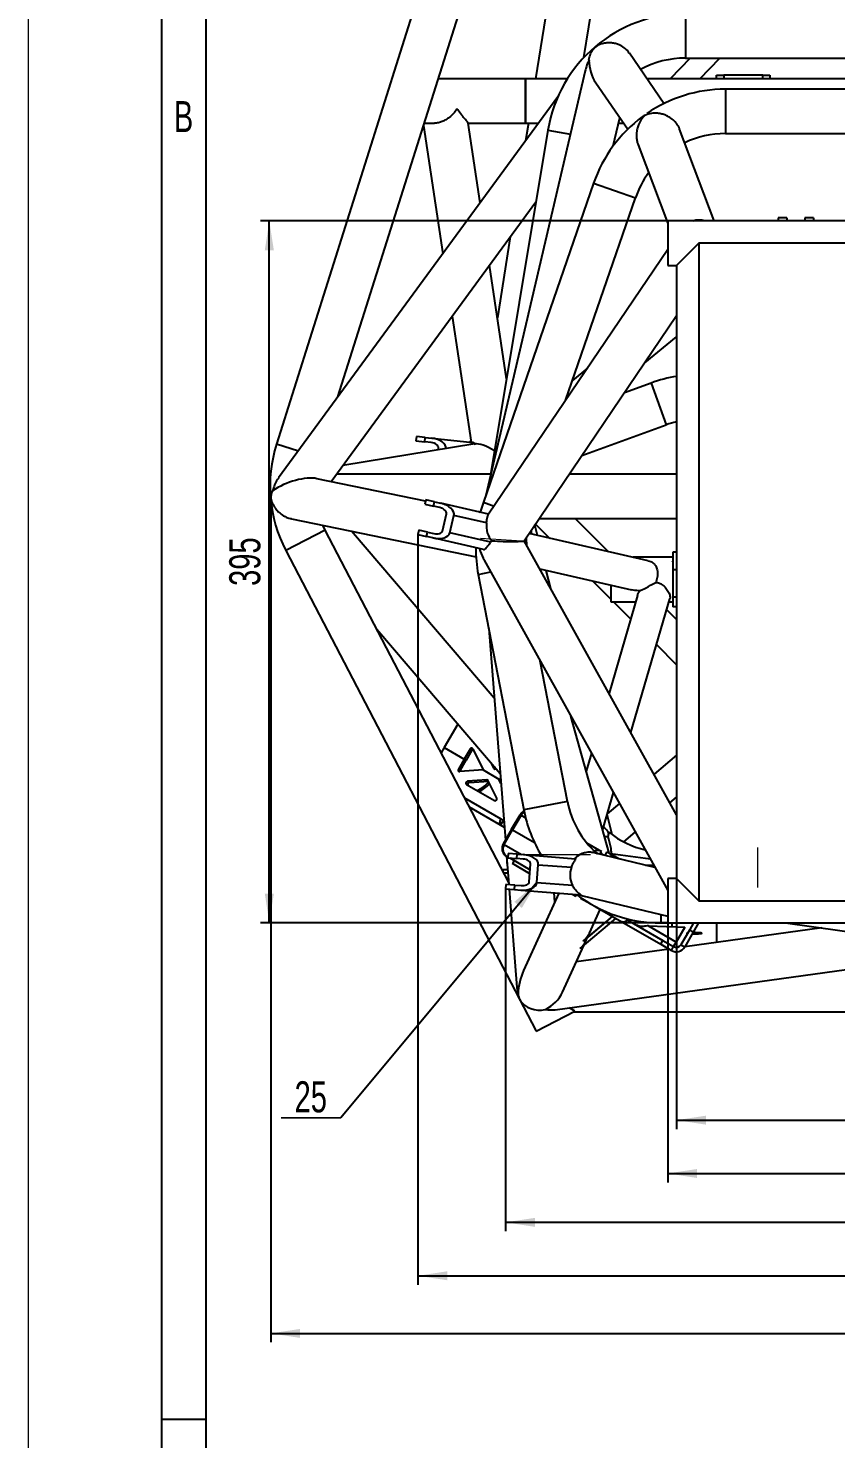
# Model space of a CAD drawing. Header units: millimetres. Extents: x -1160 to 841, y -1082 to 594.
# Drawn here: x 0 to 90.9, y 294.8 to 453.6 of the extents above; entities that cross this region are included whole.
import ezdxf

# ---------------------------------------------------------------- set-up
doc = ezdxf.new("R2010")
doc.units = ezdxf.units.MM
doc.linetypes.add('CENTERX2', pattern=[20.32, 12.7, -2.54, 2.54, -2.54])
doc.layers.add('FORMAT', color=7, linetype='Continuous')
doc.layers.add('ОСЕВЫЕ', color=7, linetype='Continuous')
doc.styles.add('SLDTEXTSTYLE1', font='TXT', dxfattribs={"width": 0.7})
doc.dimstyles.new('SLDDIMSTYLE0', dxfattribs={"dimtxt": 3.5, "dimasz": 3.302, "dimexe": 0, "dimexo": 0.0625, "dimgap": 0.875, "dimtad": 1, "dimdec": 0, "dimlfac": 5, "dimrnd": 1e-09, "dimzin": 12, "dimdsep": 46, "dimtxsty": 'SLDTEXTSTYLE1', "dimsah": 1, "dimcen": 0.09, "dimadec": 0, "dimazin": 3, "dimtfac": 1, "dimtdec": 0, "dimtofl": 0, "dimtmove": 0, "dimatfit": 3, "dimfxl": 0, "dimfrac": 2, "dimtolj": 1, "dimtzin": 12, "dimarcsym": 0})
doc.dimstyles.new('SLDDIMSTYLE3', dxfattribs={"dimtxt": 0.18, "dimasz": 3.302, "dimexe": 0, "dimexo": 0.0625, "dimgap": 0, "dimtad": 0, "dimtih": 1, "dimtoh": 1, "dimdec": 0, "dimrnd": 1e-09, "dimzin": 0, "dimdsep": 46, "dimtxsty": 'Standard', "dimsah": 1, "dimcen": 0.09, "dimadec": 0, "dimazin": 0, "dimtfac": 3.302, "dimtdec": 0, "dimtofl": 0, "dimtmove": 0, "dimatfit": 3, "dimfxl": 0, "dimfrac": 2, "dimtolj": 1, "dimtzin": 0, "dimarcsym": 0})
doc.dimstyles.new('SLDDIMSTYLE5', dxfattribs={"dimtxt": 3.5, "dimasz": 3.302, "dimexe": 0, "dimexo": 0.0625, "dimgap": 0.875, "dimtad": 1, "dimdec": 0, "dimlfac": 5, "dimrnd": 1e-09, "dimzin": 12, "dimdsep": 46, "dimtxsty": 'SLDTEXTSTYLE1', "dimsah": 1, "dimcen": 0.09, "dimadec": 0, "dimazin": 3, "dimtol": 1, "dimtp": 5, "dimtm": 5, "dimtfac": 1, "dimtdec": 0, "dimtofl": 0, "dimtmove": 0, "dimatfit": 3, "dimfxl": 0, "dimfrac": 2, "dimtolj": 1, "dimtzin": 12, "dimarcsym": 0})

# ---------------------------------------------------------------- blocks, each defined once
blk = doc.blocks.new('_D_13')
at = {"layer": 'FORMAT'}
for p, q in [((72.96, 357.89), (72.96, 329.69)), ((141.96, 357.89), (141.96, 329.69)), ((72.96, 330.69), (141.96, 330.69))]:
    blk.add_line(p, q, dxfattribs=at)
for points in [[(72.96, 330.69), (76.26, 330.18), (76.26, 331.19)], [(141.96, 330.69), (138.66, 331.19), (138.66, 330.18)]]:
    blk.add_solid(points, dxfattribs=at)
at = {"layer": 'FORMAT', "insert": (104.39, 335.2), "char_height": 3.5, "attachment_point": 1, "style": 'SLDTEXTSTYLE1'}
blk.add_mtext('345', dxfattribs=at)
blk = doc.blocks.new('_D_14')
at = {"layer": 'FORMAT'}
for p, q in [((71.96, 352.89), (71.96, 323.69)), ((142.96, 352.89), (142.96, 323.69)), ((71.96, 324.69), (142.96, 324.69))]:
    blk.add_line(p, q, dxfattribs=at)
for points in [[(71.96, 324.69), (75.26, 324.18), (75.26, 325.19)], [(142.96, 324.69), (139.66, 325.19), (139.66, 324.18)]]:
    blk.add_solid(points, dxfattribs=at)
at = {"layer": 'FORMAT', "insert": (104.51, 329.2), "char_height": 3.5, "attachment_point": 1, "style": 'SLDTEXTSTYLE1'}
blk.add_mtext('355', dxfattribs=at)
blk = doc.blocks.new('_D_15')
at = {"layer": 'FORMAT'}
for p, q in [((71.96, 431.89), (26.13, 431.89)), ((27.13, 352.89), (27.13, 431.89)), ((71.96, 352.89), (26.13, 352.89))]:
    blk.add_line(p, q, dxfattribs=at)
for points in [[(27.13, 431.89), (26.62, 428.59), (27.64, 428.59)], [(27.13, 352.89), (27.64, 356.19), (26.62, 356.19)]]:
    blk.add_solid(points, dxfattribs=at)
at = {"layer": 'FORMAT', "insert": (22.62, 390.81), "char_height": 3.5, "attachment_point": 1, "rotation": 90, "style": 'SLDTEXTSTYLE1'}
blk.add_mtext('395', dxfattribs=at)
blk = doc.blocks.new('_D_16')
at = {"layer": 'FORMAT'}
for p, q in [((43.85, 396.6), (43.85, 312.17)), ((171.07, 396.6), (171.07, 312.17)), ((43.85, 313.17), (171.07, 313.17))]:
    blk.add_line(p, q, dxfattribs=at)
for points in [[(43.85, 313.17), (47.15, 312.67), (47.15, 313.68)], [(171.07, 313.17), (167.77, 313.68), (167.77, 312.67)]]:
    blk.add_solid(points, dxfattribs=at)
at = {"layer": 'FORMAT', "attachment_point": 1, "style": 'SLDTEXTSTYLE1'}
for s, insert, char_height in [('635', (102.5, 317.69), 3.5), ('+', (110.29, 318.87), 2), ('5', (111.35, 318.87), 2), ('5', (111.35, 316.23), 2), ('-', (110.21, 316.23), 2)]:
    blk.add_mtext(s, dxfattribs=dict(at, insert=insert, char_height=char_height))
blk = doc.blocks.new('_D_17')
at = {"layer": 'FORMAT'}
for p, q in [((53.71, 356.72), (53.71, 318.19)), ((161.21, 356.72), (161.21, 318.19)), ((53.71, 319.19), (161.21, 319.19))]:
    blk.add_line(p, q, dxfattribs=at)
for points in [[(53.71, 319.19), (57.01, 318.68), (57.01, 319.69)], [(161.21, 319.19), (157.91, 319.69), (157.91, 318.68)]]:
    blk.add_solid(points, dxfattribs=at)
at = {"layer": 'FORMAT', "attachment_point": 1, "style": 'SLDTEXTSTYLE1'}
for s, insert, char_height in [('+', (110.41, 324.88), 2), ('5', (111.48, 324.88), 2), ('540', (102.38, 323.7), 3.5), ('-', (110.34, 322.24), 2), ('5', (111.48, 322.24), 2)]:
    blk.add_mtext(s, dxfattribs=dict(at, insert=insert, char_height=char_height))
blk = doc.blocks.new('_D_18')
at = {"layer": 'FORMAT'}
for p, q in [((27.3, 400.68), (27.3, 305.69)), ((187.62, 400.68), (187.62, 305.69)), ((27.3, 306.69), (187.62, 306.69))]:
    blk.add_line(p, q, dxfattribs=at)
for points in [[(27.3, 306.69), (30.6, 306.18), (30.6, 307.19)], [(187.62, 306.69), (184.32, 307.19), (184.32, 306.18)]]:
    blk.add_solid(points, dxfattribs=at)
at = {"layer": 'FORMAT', "char_height": 3.5, "attachment_point": 1, "style": 'SLDTEXTSTYLE1'}
for s, insert in [('800', (103.01, 311.2)), ('*', (109.74, 311.2))]:
    blk.add_mtext(s, dxfattribs=dict(at, insert=insert))
blk = doc.blocks.new('SW_NOTE_8')
at = {"color": 0, "linetype": 'Continuous', "lineweight": 0}
for p, q in [((-6.72, 0), (0, 0)), ((0, 0), (-6.72, 0)), ((-6.72, 0), (0, 0)), ((0, 0), (-6.72, 0)), ((-6.72, 0), (0, 0)), ((0, 0), (-6.72, 0))]:
    blk.add_line(p, q, dxfattribs=at)
at = {"color": 0, "linetype": 'Continuous', "lineweight": 0, "insert": (-3.39, 4.1), "char_height": 3.5, "attachment_point": 2, "style": 'SLDTEXTSTYLE1'}
blk.add_mtext('25', dxfattribs=at)

msp = doc.modelspace()

# ---------------------------------------------------------------- linework, layer by layer
at = {"color": 7, "linetype": 'Continuous', "lineweight": 25}
for p, q in [((20, 589), (20, 5)), ((20, 589), (20, 5)), ((71.841234, 546.00768), (27.938188, 406.765005)), ((34.857511, 412.082749), (76.609819, 544.504151)), ((68.335611, 518.261716), (57.08603, 447.889225)), ((62.532829, 450.287078), (73.280253, 517.518297)), ((73.958356, 455.219194), (73.958356, 450.219194)), ((71.535666, 445.107584), (67.651463, 450.762199)), ((74.483165, 450.219194), (72.225637, 447.889225)), ((73.958356, 450.219194), (140.958356, 450.219194)), ((75.567403, 447.889225), (77.82493, 450.219194)), ((55.93768, 447.889225), (46.14725, 447.889225)), ((62.665328, 448.772368), (51.483011, 401.002091)), ((60.675563, 447.889225), (55.93768, 447.889225)), ((55.93768, 445.389225), (55.93768, 447.889225)), ((55.93768, 447.889225), (55.93768, 442.889225)), ((77.458356, 447.889225), (69.624933, 447.889225)), ((77.458356, 448.289225), (78.258356, 448.289225)), ((77.458356, 447.889225), (77.458356, 448.289225)), ((78.258356, 447.889225), (77.458356, 447.889225)), ((78.258356, 448.289225), (78.258356, 447.889225)), ((82.658356, 448.289225), (78.258356, 448.289225)), ((82.658356, 447.889225), (78.258356, 447.889225)), ((82.658356, 447.889225), (82.658356, 448.289225)), ((82.658356, 448.289225), (83.458356, 448.289225)), ((83.458356, 447.889225), (82.658356, 447.889225)), ((83.458356, 448.289225), (83.458356, 447.889225)), ((131.458356, 447.889225), (83.458356, 447.889225)), ((63.874101, 447.430437), (67.455907, 442.216052)), ((136.458356, 446.716226), (78.458356, 446.716226)), ((78.458356, 446.716226), (78.458356, 441.716226)), ((59.598037, 445.865156), (28.180228, 402.965129)), ((55.93768, 442.889225), (55.93768, 445.389225)), ((65.826523, 440.33968), (66.56825, 443.508301)), ((44.489325, 442.630959), (46.653568, 428.189893)), ((44.570756, 442.889225), (45.709881, 442.889225)), ((50.850542, 433.920728), (49.505752, 442.893936)), ((49.506458, 442.889225), (55.93768, 442.889225)), ((58.470914, 442.093909), (52.0233, 403.310179)), ((55.93768, 442.889225), (57.418615, 442.889225)), ((56.286742, 442.889225), (55.970688, 440.912125)), ((58.470914, 442.093909), (61.003444, 441.672888)), ((66.423334, 442.889225), (66.993499, 442.889225)), ((77.188363, 431.889225), (73.294093, 442.23151)), ((78.458356, 441.716226), (136.458356, 441.716226)), ((68.62234, 440.449608), (71.958356, 431.589917)), ((63.618402, 436.14124), (51.213909, 400.222881)), ((63.618402, 436.14124), (68.344502, 434.50907)), ((34.077663, 402.555467), (57.131005, 434.034079)), ((60.463811, 411.689799), (68.344502, 434.50907)), ((142.958356, 431.889225), (71.958356, 431.889225)), ((71.958356, 431.889225), (71.958356, 426.889225)), ((85.377865, 432.236978), (84.377865, 432.236978)), ((84.377865, 432.236978), (84.377865, 431.889225)), ((85.377865, 432.236978), (85.377865, 431.889225)), ((88.377865, 432.236978), (87.377865, 432.236978)), ((87.377865, 432.236978), (87.377865, 431.889225)), ((88.377865, 432.236978), (88.377865, 431.889225)), ((71.958356, 428.677642), (51.790831, 398.87196)), ((54.240165, 430.086728), (52.787249, 420.997917)), ((75.458356, 429.389225), (72.958356, 426.889225)), ((139.458356, 429.377317), (75.458356, 429.377317)), ((75.458356, 429.377317), (75.458356, 355.377317)), ((53.819142, 414.112538), (51.903339, 426.895866)), ((71.958356, 426.889225), (72.958356, 426.889225)), ((72.958356, 426.889225), (72.958356, 357.889225)), ((47.706365, 421.165031), (49.832975, 406.975082)), ((55.81376, 395.895299), (72.958356, 421.23338)), ((69.374957, 415.937457), (72.958356, 418.861084)), ((62.915993, 415.31389), (61.244401, 413.95007)), ((70.08864, 413.648575), (67.086994, 412.556065)), ((70.08864, 413.648575), (71.79874, 408.950112)), ((62.310332, 405.496614), (71.79874, 408.950112)), ((30.395622, 405.990179), (27.938188, 406.765005)), ((50.24297, 406.790658), (35.393231, 404.351834)), ((43.676163, 407.622189), (43.623899, 407.124928)), ((43.623899, 407.124928), (44.618421, 407.0204)), ((44.670685, 407.517661), (43.676163, 407.622189)), ((44.618421, 407.0204), (44.670685, 407.517661)), ((45.346461, 406.94388), (44.618421, 407.0204)), ((44.670685, 407.517661), (45.398726, 407.441141)), ((45.398726, 407.441141), (50.021023, 406.955318)), ((49.799938, 407.195523), (49.724595, 407.182238)), ((49.724595, 407.182238), (49.759765, 406.982777)), ((50.163991, 406.774749), (50.322778, 406.801589)), ((46.130159, 406.115197), (46.155478, 406.356094)), ((47.01625, 406.260723), (47.01676, 406.26557)), ((52.037147, 403.393468), (34.691372, 403.393468)), ((72.958356, 403.393468), (60.887273, 403.393468)), ((44.717367, 400.359719), (32.494729, 402.882142)), ((44.749266, 400.497887), (44.63679, 400.010702)), ((45.723636, 400.272936), (44.749266, 400.497887)), ((45.61116, 399.785751), (45.723636, 400.272936)), ((45.723636, 400.272936), (46.436924, 400.10826)), ((51.790979, 398.872179), (46.436924, 400.10826)), ((51.213909, 400.222881), (52.422491, 399.805494)), ((44.63679, 400.010702), (45.61116, 399.785751)), ((46.324449, 399.621075), (45.61116, 399.785751)), ((46.6059, 396.990337), (47.055802, 398.939077)), ((47.44973, 396.795523), (47.899632, 398.744263)), ((51.568211, 397.897305), (47.899632, 398.744263)), ((50.869896, 399.090003), (50.658613, 399.133606)), ((33.420528, 397.103214), (28.985474, 394.794471)), ((29.617498, 398.370561), (50.386609, 394.084376)), ((33.420528, 397.103214), (33.160096, 397.639464)), ((54.067017, 357.441678), (33.420528, 397.103214)), ((52.436396, 378.174099), (36.394904, 396.971887)), ((43.961937, 397.087592), (43.849462, 396.600407)), ((44.936307, 396.862641), (43.961937, 397.087592)), ((56.662857, 396.627254), (56.589711, 397.042082)), ((57.319893, 396.477972), (57.020973, 397.679446)), ((57.079612, 397.766109), (58.683849, 396.168073)), ((57.504105, 398.393468), (72.958356, 398.393468)), ((65.292183, 394.666619), (61.550874, 398.393468)), ((43.849462, 396.600407), (44.823832, 396.375455)), ((44.823832, 396.375455), (44.936307, 396.862641)), ((45.53712, 396.21078), (44.823832, 396.375455)), ((44.936307, 396.862641), (45.649596, 396.697965)), ((51.231712, 394.89608), (45.53712, 396.21078)), ((52.042329, 395.735238), (47.44973, 396.795523)), ((72.958356, 365.039698), (55.818152, 395.90179)), ((56.097035, 395.399641), (56.04262, 396.091504)), ((69.74209, 393.655573), (56.356173, 396.696935)), ((28.985474, 394.794471), (57.152139, 340.68681)), ((72.552006, 394.034797), (68.073015, 394.034797)), ((72.958356, 394.60898), (72.552006, 394.60898)), ((72.552006, 394.60898), (72.552006, 392.622388)), ((50.639578, 392.116282), (52.049694, 392.389041)), ((51.321006, 393.701093), (71.958356, 356.542156)), ((57.581488, 392.726784), (67.885594, 390.385629)), ((58.798234, 390.535951), (58.29341, 392.565031)), ((72.514766, 393.570648), (72.507607, 393.583038)), ((72.552006, 393.572417), (72.513744, 393.572417)), ((72.958356, 392.622388), (72.552006, 392.622388)), ((72.552006, 392.622388), (72.552006, 389.548205)), ((50.639578, 392.116282), (55.767144, 365.607641)), ((63.485009, 391.385468), (65.552006, 389.32646)), ((65.552006, 390.915834), (65.552006, 389.034797)), ((68.549598, 389.721411), (65.352297, 378.734919)), ((65.552006, 389.034797), (68.349778, 389.034797)), ((65.844801, 389.034797), (67.7868, 387.100303)), ((67.812495, 374.305166), (72.194828, 389.363637)), ((72.099128, 389.034797), (72.552006, 389.034797)), ((72.521074, 389.351169), (72.529581, 389.336446)), ((72.958356, 389.548205), (72.552006, 389.548205)), ((72.552006, 389.548205), (72.552006, 388.460614)), ((72.958356, 387.030075), (71.839937, 388.144171)), ((72.958356, 388.460614), (72.552006, 388.460614)), ((39.224943, 385.953037), (53.10371, 369.689579)), ((51.819672, 386.015397), (53.692295, 362.206057)), ((70.693506, 384.204831), (72.958356, 381.948735)), ((60.676151, 366.55719), (57.6193, 382.360591)), ((48.341993, 375.269468), (46.814563, 372.623882)), ((65.388287, 360.743633), (61.059041, 376.167106)), ((46.814563, 372.623882), (46.47228, 372.03103)), ((46.814563, 372.623882), (49.064563, 371.324843)), ((49.718027, 372.456676), (49.064563, 371.324843)), ((49.934533, 372.331676), (49.28107, 371.199843)), ((49.934533, 372.331676), (49.718027, 372.456676)), ((50.03027, 372.475463), (51.176951, 370.105256)), ((63.385787, 371.977643), (62.799993, 369.964751)), ((72.958356, 371.7532), (70.420061, 369.610069)), ((49.064563, 371.324843), (48.4111, 370.193011)), ((48.4111, 370.193011), (48.627606, 370.068011)), ((51.176951, 370.105256), (48.55095, 369.913207)), ((48.627606, 370.068011), (49.28107, 371.199843)), ((49.28107, 371.199843), (49.064563, 371.324843)), ((51.176951, 370.105256), (52.952175, 369.08033)), ((52.073233, 370.897115), (52.36638, 370.291177)), ((52.433516, 370.474928), (52.563308, 370.206645)), ((52.518473, 370.203366), (52.656636, 370.21347)), ((49.326734, 368.456838), (52.449712, 366.653786)), ((51.610653, 368.98222), (49.436883, 368.823245)), ((49.436883, 368.823245), (49.65339, 368.698245)), ((49.65339, 368.698245), (51.782324, 368.853941)), ((52.711955, 366.932381), (51.762747, 368.894408)), ((52.952175, 369.08033), (53.150487, 369.094833)), ((53.161116, 368.959698), (52.952175, 369.08033)), ((53.190348, 368.588023), (52.952175, 369.08033)), ((64.640798, 363.406654), (65.845985, 367.54789)), ((72.201448, 366.402562), (72.958356, 367.041634)), ((53.144861, 363.8884), (49.665279, 365.897338)), ((60.676151, 366.55719), (55.767144, 365.607641)), ((66.526468, 366.322636), (65.151581, 365.161793)), ((53.394861, 364.321413), (53.144861, 363.8884)), ((53.579724, 363.637332), (53.144861, 363.8884)), ((53.188223, 364.610826), (53.518139, 364.420349)), ((53.532155, 364.242146), (53.394861, 364.321413)), ((54.393637, 363.420818), (55.343637, 365.066266)), ((55.4582, 365.000123), (54.5082, 363.354674)), ((65.034936, 363.410841), (64.741937, 363.754184)), ((65.6918, 362.828049), (65.129799, 365.086947)), ((54.393637, 363.420818), (53.443637, 361.775369)), ((53.5582, 361.709226), (54.5082, 363.354674)), ((54.393637, 363.420818), (54.5082, 363.354674)), ((54.5082, 363.354674), (56.959172, 361.939605)), ((65.309733, 363.08583), (65.471497, 362.973794)), ((67.006087, 362.016022), (68.307855, 363.115129)), ((53.810918, 360.411519), (53.809662, 360.409344)), ((53.809662, 360.409344), (53.866944, 360.376272)), ((53.834747, 360.394861), (54.086611, 357.192545)), ((53.866944, 360.376272), (53.988527, 360.306076)), ((54.020206, 360.708594), (53.980977, 360.210136)), ((55.017124, 360.630135), (54.020206, 360.708594)), ((54.977894, 360.131676), (55.017124, 360.630135)), ((55.017124, 360.630135), (55.746918, 360.572699)), ((55.746918, 360.572699), (61.582432, 360.113434)), ((62.832151, 361.897471), (64.503891, 360.932291)), ((70.518182, 359.135286), (63.542336, 360.796131)), ((64.130413, 360.656119), (63.789606, 360.852884)), ((64.091737, 360.665327), (64.000701, 360.697341)), ((64.318578, 360.61132), (64.503891, 360.932291)), ((64.917599, 360.468702), (65.15432, 360.878715)), ((65.15432, 360.878715), (66.528975, 360.085057)), ((70.011634, 360.04736), (65.512038, 360.672185)), ((53.458356, 358.610904), (53.458356, 358.889225)), ((53.458356, 358.889225), (53.953166, 358.889225)), ((53.858356, 360.089225), (53.858356, 359.589225)), ((53.858785, 360.089225), (53.858356, 360.089225)), ((53.858356, 359.589225), (53.89811, 359.589225)), ((53.980977, 360.210136), (54.977894, 360.131676)), ((54.18212, 360.194305), (56.481367, 358.866835)), ((54.675688, 359.909344), (54.475688, 359.562934)), ((56.446596, 358.425029), (54.475688, 359.562934)), ((55.707688, 360.07424), (54.977894, 360.131676)), ((56.374896, 357.513999), (56.531814, 359.507834)), ((57.238252, 357.446052), (57.39517, 359.439887)), ((57.39517, 359.439887), (61.131507, 359.14583)), ((69.451593, 359.389225), (70.377149, 359.389225)), ((53.984626, 358.489225), (53.521698, 358.489225)), ((53.745599, 357.219384), (53.70637, 356.720925)), ((54.742517, 357.140924), (53.745599, 357.219384)), ((57.238252, 357.446052), (61.233374, 357.131629)), ((72.958356, 357.889225), (71.958356, 357.889225)), ((71.958356, 357.889225), (71.958356, 352.889225)), ((72.958356, 357.889225), (75.458356, 355.389225)), ((53.70637, 356.720925), (54.703287, 356.642466)), ((54.126304, 356.687875), (54.998276, 345.601244)), ((54.703287, 356.642466), (54.742517, 357.140924)), ((54.703287, 356.642466), (55.433081, 356.58503)), ((54.742517, 357.140924), (55.472311, 357.083488)), ((55.433081, 356.58503), (62.176671, 356.054298)), ((59.702531, 356.249017), (55.744152, 347.520527)), ((59.254043, 355.260071), (59.172983, 356.290693)), ((61.222796, 356.129369), (61.603891, 355.909344)), ((61.699888, 356.075616), (61.603891, 355.909344)), ((62.004021, 356.067886), (62.41803, 355.932348)), ((62.15432, 355.682562), (62.179544, 355.726252)), ((62.15432, 355.682562), (62.41231, 355.589477)), ((62.15432, 355.682562), (62.876919, 355.265369)), ((62.415805, 355.924584), (71.958356, 353.652644)), ((63.146537, 351.737166), (64.358626, 354.409905)), ((63.794884, 354.735382), (66.809934, 352.994642)), ((75.458356, 355.377317), (139.458356, 355.377317)), ((62.091682, 349.994623), (66.119865, 353.393053)), ((62.104941, 350.023861), (66.107162, 353.400388)), ((62.473263, 350.836036), (65.75429, 353.604118)), ((62.486523, 350.865274), (65.741587, 353.611452)), ((66.809934, 352.994642), (71.169877, 350.477427)), ((67.414525, 353.222931), (71.419877, 350.91044)), ((72.923419, 350.73519), (69.759658, 352.561788)), ((69.759658, 352.561788), (73.879084, 352.390449)), ((71.181428, 353.837619), (71.181428, 352.889225)), ((71.181428, 352.889225), (71.958356, 352.889225)), ((71.958356, 352.889225), (142.958356, 352.889225)), ((72.458356, 352.449542), (72.458356, 352.889225)), ((74.859872, 352.889225), (74.393035, 352.080638)), ((75.437223, 352.889225), (74.826047, 351.830638)), ((77.458356, 352.889225), (77.458356, 350.681534)), ((85.207651, 352.889225), (106.996712, 349.86354)), ((62.473263, 350.836036), (62.486523, 350.865274)), ((62.764955, 350.895753), (62.901852, 351.197621)), ((71.169877, 350.477427), (71.419877, 350.91044)), ((71.419877, 350.91044), (72.623419, 350.215575)), ((73.879084, 352.390449), (72.923419, 350.73519)), ((74.393035, 352.080638), (73.443035, 350.43519)), ((89.282196, 352.323423), (73.875353, 350.183989)), ((74.826047, 351.830638), (73.876047, 350.18519)), ((74.826047, 351.830638), (74.393035, 352.080638)), ((74.728185, 351.661136), (74.958356, 351.658523)), ((59.301635, 343.112268), (107.458356, 349.799435)), ((60.133219, 345.092599), (62.520271, 350.356208)), ((72.104136, 349.938033), (61.673784, 348.489648)), ((62.091682, 349.994623), (62.104941, 350.023861)), ((71.169877, 350.477427), (72.373419, 349.782562)), ((72.373419, 349.782562), (72.623419, 350.215575)), ((72.623419, 350.215575), (72.923419, 350.73519)), ((73.443035, 350.43519), (73.876047, 350.18519)), ((57.152139, 340.68681), (61.522672, 342.961965)), ((61.522672, 342.961965), (60.907497, 343.335262)), ((61.382939, 342.889225), (153.533773, 342.889225))]:
    msp.add_line(p, q, dxfattribs=at)
at = {"color": 8, "linetype": 'Continuous', "lineweight": 25}
for p, q in [((47.01676, 406.26557), (47.034447, 406.263711)), ((52.36638, 370.291177), (52.518473, 370.203366)), ((51.762747, 368.894408), (51.610653, 368.98222)), ((49.10898, 366.965978), (53.188223, 364.610826)), ((55.4582, 365.000123), (55.343637, 365.066266)), ((55.4582, 365.000123), (55.969521, 364.704911)), ((53.5582, 361.709226), (53.443637, 361.775369)), ((53.5582, 361.709226), (55.491969, 360.592764))]:
    msp.add_line(p, q, dxfattribs=at)
at = {"color": 7, "linetype": 'CENTERX2', "lineweight": 18}
msp.add_line((82.058356, 361.389225), (82.058356, 356.889225), dxfattribs=at)
at = {"color": 7, "linetype": 'Continuous', "lineweight": 25, "flags": 128}
for points in [[(51.213909, 400.222881), (50.91049, 399.241328), (50.868614, 399.085124)], [(53.188223, 364.610826), (53.130466, 364.498349), (53.0857, 364.383976), (53.055646, 364.272102), (53.041458, 364.167026), (53.043683, 364.072785), (53.062233, 363.993003), (53.096397, 363.930743), (53.144861, 363.8884)], [(53.40473, 364.485826), (53.391585, 364.460228), (53.381397, 364.434198), (53.374557, 364.408737), (53.371328, 364.384824), (53.371834, 364.363376), (53.376056, 364.345219), (53.383831, 364.331049), (53.394861, 364.321413)], [(67.511672, 353.324138), (67.406139, 353.214924), (67.27018, 353.100943), (67.13767, 353.019486), (67.013702, 352.973683), (66.903038, 352.965294), (66.809934, 352.994642)], [(74.206299, 351.757203), (74.139416, 351.741983), (74.120705, 351.72169), (74.174565, 351.702239)], [(74.958356, 351.658523), (75.20595, 351.661556), (75.431545, 351.670386), (75.615094, 351.684227), (75.74029, 351.701851), (75.796007, 351.72169), (75.777295, 351.741983), (75.685817, 351.760927), (75.529701, 351.776837), (75.322818, 351.7883), (75.083551, 351.794299), (74.83316, 351.794299), (74.804843, 351.793911)]]:
    msp.add_lwpolyline(points, dxfattribs=at)
at = {"color": 7, "linetype": 'Continuous', "lineweight": 25}
for centre, radius, start, end in [((73.958356, 439.519194), 15.7, 90, 170.5611675), ((73.958356, 439.519194), 10.7, 90, 118.22306518), ((78.458356, 431.016226), 15.7, 90, 124.30061226), ((78.458356, 431.016226), 15.7, 126.64173516, 160.94752181), ((78.458356, 431.016226), 10.7, 90, 115.35561656), ((78.458356, 431.016226), 10.7, 143.97400188, 160.94752181), ((75.458356, 398.895401), 15.7, 99.1625345, 110), ((75.458356, 398.895401), 10.7, 103.51175536, 110), ((42.911544, 402.043924), 15.7, 162.5, 207.5), ((66.742594, 396.114899), 10.7, 179.22957774, 183.49969482), ((66.053862, 395.097866), 15.7, 179.99678565, 190.94752181), ((49.878856, 372.387823), 0.174948, 30.06294305, 156.82367555), ((50.120837, 372.227884), 0.213265, 108.73516476, 150.87728035), ((48.551143, 370.088155), 0.174948, 143.17632445, 269.93705695), ((48.810644, 369.958563), 0.213265, 149.12271965, 191.26483524), ((52.505641, 370.356761), 0.153932, 205.21794147, 274.78205853), ((49.452596, 368.618761), 0.205086, 94.39410438, 232.14222017), ((49.669103, 368.493761), 0.205086, 94.39410438, 232.14222017), ((48.748759, 371.451123), 4.094593, 295.75537373, 318.81443647), ((48.936236, 371.338108), 4.086017, 295.7436713, 317.05559943), ((51.623486, 368.828824), 0.153932, 25.21794147, 94.78205853), ((52.527011, 366.843747), 0.205086, 247.85777983, 25.60589562), ((56.209662, 364.566266), 1, 114.60516314, 150), ((56.371755, 364.474978), 1.053736, 121.88947727, 150.10817263), ((71.181428, 368.589225), 15.7, 190.94752181, 211.47009999), ((71.181428, 368.589225), 10.7, 190.94752181, 227.69947308), ((63.473559, 361.389225), 2.5, 42.73760014, 46.31087727), ((71.958356, 371.501012), 10.7, 232.20905335, 256.29879637), ((54.309662, 361.275369), 1, 150, 240), ((54.38061, 361.197483), 0.968628, 148.10811578, 237.97406329), ((64.054659, 360.135216), 0.914952, 60.59440958, 114.69024523), ((62.043839, 356.670219), 0.878911, 218.87412964, 239.96292168), ((71.181428, 368.589225), 15.7, 232.73973972, 270), ((60.504911, 351.920826), 2.481647, 310.14656854, 335.60267933), ((60.886493, 352.76224), 2.481647, 310.14656854, 335.60267933), ((72.923419, 350.73519), 1.1, 240, 330), ((72.923419, 350.73519), 0.6, 240, 330)]:
    msp.add_arc(centre, radius, start, end, dxfattribs=at)
for centre, major_axis, ratio, start_param, end_param in [((65.424143, 449.589308), (2.471219, 0.464946), 0.9639392488, 1.8853655704, 2.1829220447), ((65.424143, 449.589308), (-0.623053, 3.311571), 0.6802425119, 1.3236106528, 2.1466799428), ((75.458356, 429.389225), (0.304425, 2.581667), 0.9511886768, 6.1195387817, 6.681065293), ((45.294197, 406.446619), (0.861281, -0.090524), 0.5773502692, 0, 1.5707963268), ((45.294197, 406.446619), (1.722562, -0.181049), 0.5773502692, 0, 1.5707963268), ((52.707559, 404.661935), (2.721698, -1.982879), 0.299303292, 1.8692887518, 2.8546040585), ((29.761774, 400.893468), (3.626323, 1.396455), 0.4146498168, 0.5730959842, 2.0787809245), ((46.211973, 399.13389), (1.687658, -0.389627), 0.5773502692, 0, 1.5707963268), ((46.211973, 399.13389), (0.843829, -0.194813), 0.5773502692, 0, 1.5707963268), ((45.762071, 397.18515), (0.843829, -0.194813), 0.5773502692, 4.7123889804, 6.2831853072), ((54.176665, 397.936913), (1.61637, 2.388841), 0.8667600822, 2.1155171644, 2.9335466376), ((45.762071, 397.18515), (1.687658, -0.389627), 0.5773502692, 4.7123889804, 6.2831853072), ((54.176665, 393.708342), (-1.457115, 2.623633), 0.83302628, 0.2828471402, 0.360464813), ((52.886866, 396.030712), (2.929236, -0.128832), 0.0609047964, 4.4669424023, 6.2457847451), ((53.543227, 395.985618), (1.759956, 1.777454), 0.9987277666, 5.4950730161, 5.5072359415), ((70.952006, 391.534797), (2.260335, 1.330729), 0.0390606623, 3.4966589001, 4.5359266516), ((63.473559, 361.389225), (2.777294, 0.491581), 0.4061259292, 0.8108047868, 0.9746807261), ((63.473559, 361.389225), (-0.507554, 2.867537), 0.803854469, 5.1764393427, 5.3436159332), ((55.668459, 359.575782), (1.726711, -0.135895), 0.5773502692, 0, 1.5707963268), ((63.439401, 358.436009), (2.068648, -1.498948), 0.9649433523, 1.617914118, 1.7987559198), ((55.668459, 359.575782), (0.863356, -0.067948), 0.5773502692, 0, 1.5707963268), ((63.504979, 358.235147), (2.47381, -0.588977), 0.983107479, 3.0067046714, 3.8359037177), ((55.51154, 357.581947), (1.726711, -0.135895), 0.5773502692, 4.7123889804, 6.2831853072), ((55.51154, 357.581947), (0.863356, -0.067948), 0.5773502692, 4.7123889804, 6.2831853072), ((57.522672, 345.389225), (0.732134, 4.174021), 0.5520499318, 1.1341932811, 1.7886307376), ((57.522672, 345.389225), (-0.925616, 3.228316), 0.7318995869, 1.2996297598, 1.5183983946), ((57.522672, 345.389225), (-0.072733, 2.683008), 0.9144645732, 1.7362328055, 1.9894601676), ((57.522672, 345.389225), (2.523064, 1.88445), 0.719730789, 4.4517650112, 5.36568168), ((57.522672, 345.389225), (2.5392, 0.068834), 0.9144645732, 3.6305936315, 4.9506047976), ((57.522672, 345.389225), (2.99832, -1.54736), 0.5696773858, 5.2112287668, 5.6038974972)]:
    msp.add_ellipse(centre, major_axis=major_axis, ratio=ratio, start_param=start_param, end_param=end_param, dxfattribs=at)
for points, knots in [([(63.087495, 449.988626), (63.127312, 450.234674), (63.195875, 450.46405), (63.335271, 450.786123), (63.388189, 450.890166), (63.504938, 451.088447), (63.568608, 451.182559), (63.637356, 451.271729)], [0, 0, 0, 0, 0.5, 0.5, 0.75, 0.75, 1, 1, 1, 1]), ([(67.633592, 450.753172), (67.585889, 450.830814), (67.435232, 451.076027), (67.037099, 451.412406), (66.553942, 451.692767), (66.075464, 451.85553), (65.603591, 451.940426), (65.100061, 451.943355), (64.626861, 451.862743), (64.351735, 451.756419), (64.233343, 451.710666)], [0, 0, 0, 0, 0.0636510571, 0.2010256396, 0.3515611368, 0.4657196287, 0.5831460939, 0.7317179564, 0.8845531837, 1, 1, 1, 1]), ([(63.109784, 449.975252), (62.999993, 449.751401), (62.813366, 449.370891), (62.714715, 448.947221), (62.6741, 448.772793)], [0, 0, 0, 0, 0.5882927787, 1, 1, 1, 1]), ([(48.249853, 444.477368), (48.248943, 444.476055), (48.12959, 444.303929), (47.860531, 443.968756), (47.430929, 443.571182), (46.996788, 443.272456), (46.587628, 443.064379), (46.163327, 442.934173), (45.871125, 442.879352), (45.731103, 442.890218), (45.727029, 442.890534)], [0, 0, 0, 0, 0.0015054809, 0.1973690924, 0.4005013588, 0.5467456333, 0.6969753927, 0.8433912286, 0.9954431558, 1, 1, 1, 1]), ([(49.501745, 442.898058), (49.500636, 442.902935), (49.49692, 442.919274), (49.419345, 443.019491), (49.231014, 443.254478), (48.895354, 443.669876), (48.529091, 444.129581), (48.303099, 444.411217), (48.250545, 444.476508), (48.249853, 444.477368)], [0, 0, 0, 0, 0.0590038012, 0.1976623813, 0.3398175773, 0.6236349628, 0.9139408977, 0.9988663445, 1, 1, 1, 1]), ([(69.37078, 443.768887), (69.369894, 443.76802), (69.226594, 443.627701), (68.961803, 443.308528), (68.680196, 442.781357), (68.50434, 442.228609), (68.43053, 441.731546), (68.438051, 441.258166), (68.485501, 440.845013), (68.59223, 440.581438), (68.641306, 440.460242)], [0, 0, 0, 0, 0.0011736771, 0.1898692615, 0.3840563707, 0.5327770067, 0.6852481579, 0.7939560247, 0.905257024, 1, 1, 1, 1]), ([(69.110092, 443.59073), (69.1862, 443.662493), (69.263177, 443.735075), (69.356225, 443.78725), (69.357275, 443.787839)], [0, 0, 0, 0, 0.988721412, 1, 1, 1, 1]), ([(73.290077, 442.231222), (73.287688, 442.241194), (73.240608, 442.437674), (72.996651, 442.814477), (72.574569, 443.286326), (72.099062, 443.616114), (71.631983, 443.833168), (71.165683, 443.972256), (70.662002, 444.037995), (70.030599, 444.00853), (69.608494, 443.882743), (69.371849, 443.769399), (69.37078, 443.768887)], [0, 0, 0, 0, 0.0064566748, 0.1272137893, 0.240644456, 0.3647714298, 0.4579561475, 0.5538134406, 0.67361419, 0.7968608315, 0.9990821008, 1, 1, 1, 1]), ([(50.322778, 406.801589), (50.258545, 406.843117), (50.200634, 406.879257), (50.123838, 406.9203), (50.099921, 406.931717), (50.0571, 406.948266), (50.037966, 406.953537), (50.021023, 406.955318)], [0, 0, 0, 0, 0.5, 0.5, 0.75, 0.75, 1, 1, 1, 1]), ([(28.188657, 402.954836), (28.140343, 402.89459), (27.946025, 402.652282), (27.703079, 402.170218), (27.56327, 401.744947), (27.491945, 401.527991)], [0, 0, 0, 0, 0.1394832923, 0.5609994768, 1, 1, 1, 1]), ([(27.500885, 401.533604), (27.489295, 401.510814), (27.349184, 401.235323), (27.310563, 400.94048), (27.297261, 400.679027), (27.297201, 400.677846)], [0, 0, 0, 0, 0.08237982837, 0.99585448576, 1, 1, 1, 1]), ([(27.297201, 400.677846), (27.297461, 400.676642), (27.33936, 400.48293), (27.467194, 400.094679), (27.761158, 399.586605), (28.132951, 399.156214), (28.512367, 398.840632), (28.916217, 398.607756), (29.265611, 398.446819), (29.517531, 398.408012), (29.618705, 398.392427)], [0, 0, 0, 0, 0.0012028846, 0.1934224084, 0.3912335586, 0.5428116227, 0.6982186599, 0.8095266569, 0.9235040227, 1, 1, 1, 1]), ([(51.568211, 397.897305), (51.575459, 397.96215), (51.583209, 398.027338), (51.600365, 398.155539), (51.609602, 398.217333), (51.629821, 398.336328), (51.640946, 398.394121), (51.664145, 398.500625), (51.676235, 398.549629), (51.700887, 398.639234), (51.713422, 398.679616), (51.73693, 398.748591), (51.74806, 398.777739), (51.767643, 398.825147), (51.77578, 398.84268), (51.787383, 398.866221), (51.79085, 398.872209), (51.791006, 398.872173)], [0, 0, 0, 0, 0.125, 0.125, 0.25, 0.25, 0.375, 0.375, 0.5, 0.5, 0.625, 0.625, 0.75, 0.75, 0.875, 0.875, 1, 1, 1, 1]), ([(51.231712, 394.89608), (51.254942, 394.890717), (51.27881, 394.891999), (51.328866, 394.90713), (51.355296, 394.921134), (51.411221, 394.961247), (51.440287, 394.986951), (51.501966, 395.048682), (51.534953, 395.085174), (51.603632, 395.165639), (51.63933, 395.209545), (51.714269, 395.30396), (51.753754, 395.354802), (51.833776, 395.458835), (51.874644, 395.512438), (51.958193, 395.622733), (52.000708, 395.67921), (52.042329, 395.735238)], [0, 0, 0, 0, 0.125, 0.125, 0.25, 0.25, 0.375, 0.375, 0.5, 0.5, 0.625, 0.625, 0.75, 0.75, 0.875, 0.875, 1, 1, 1, 1]), ([(56.002764, 395.569382), (56.022855, 395.715315), (56.043082, 395.862245), (56.043024, 396.009105), (56.043024, 396.010102)], [0, 0, 0, 0, 0.99321006396, 1, 1, 1, 1]), ([(56.043024, 396.010102), (56.043005, 396.0111), (56.041855, 396.073185), (56.029423, 396.135065), (56.01719, 396.19595)], [0, 0, 0, 0, 0.0160687312, 1, 1, 1, 1]), ([(50.786874, 394.998779), (50.899892, 394.638801), (51.039305, 394.19475), (51.282366, 393.786556), (51.328386, 393.709272)], [0, 0, 0, 0, 0.8106672045, 1, 1, 1, 1]), ([(69.738988, 393.643529), (69.848113, 393.619207), (70.117879, 393.55908), (70.436733, 393.335391), (70.684572, 392.974152), (70.814443, 392.488845), (70.816525, 391.911212), (70.716652, 391.471467), (70.622117, 391.250974), (70.606381, 391.214271)], [0, 0, 0, 0, 0.1077318994, 0.2663224314, 0.4230484385, 0.5964054086, 0.7789948362, 0.9632114466, 1, 1, 1, 1]), ([(70.570864, 391.197149), (70.651449, 391.198418), (70.879574, 391.202009), (71.272655, 391.024499), (71.680499, 390.688393), (72.019741, 390.223794), (72.202047, 389.769576), (72.247, 389.469556), (72.192938, 389.38041), (72.186805, 389.370297)], [0, 0, 0, 0, 0.0765732797, 0.2167667948, 0.3992449771, 0.5850942052, 0.7898307446, 0.9761576506, 1, 1, 1, 1]), ([(68.850733, 390.25638), (68.790797, 390.258745), (68.465117, 390.271595), (68.146005, 390.334495), (67.885621, 390.385818)], [0, 0, 0, 0, 0.1840365432, 1, 1, 1, 1]), ([(68.565482, 389.72767), (68.57654, 389.773754), (68.611535, 389.91958), (68.723521, 390.116902), (68.848625, 390.242697), (68.872797, 390.267002)], [0, 0, 0, 0, 0.2715446374, 0.8592522943, 1, 1, 1, 1]), ([(65.623001, 360.656777), (65.617969, 360.806165), (65.605473, 361.177172), (65.504288, 361.735968), (65.373105, 362.21384), (65.268271, 362.468852), (65.236365, 362.546463)], [0, 0, 0, 0, 0.2139694305, 0.5313942396, 0.8573844568, 1, 1, 1, 1]), ([(65.24217, 362.545454), (65.26026, 362.596659), (65.275339, 362.646004), (65.298961, 362.739285), (65.307489, 362.783046), (65.323653, 362.906095), (65.321941, 362.977339), (65.307705, 363.037512)], [0, 0, 0, 0, 0.25, 0.25, 0.5, 0.5, 1, 1, 1, 1]), ([(63.539392, 360.787444), (63.482229, 360.802921), (63.308499, 360.849958), (63.011151, 360.850975), (62.65974, 360.800264), (62.25986, 360.671616), (61.843599, 360.464489), (61.590725, 360.210817), (61.500107, 360.119913)], [0, 0, 0, 0, 0.1004031944, 0.3051424817, 0.4551851801, 0.6089731965, 0.859874934, 1, 1, 1, 1]), ([(65.801364, 360.25829), (65.666242, 360.432889), (65.477567, 360.676685), (65.225784, 360.834049), (65.15432, 360.878715)], [0, 0, 0, 0, 0.7161650732, 1, 1, 1, 1]), ([(61.131507, 359.14583), (61.156138, 359.209163), (61.182703, 359.272778), (61.237311, 359.395006), (61.265471, 359.454004), (61.323041, 359.568045), (61.352378, 359.622874), (61.409195, 359.724841), (61.436965, 359.77254), (61.48966, 359.86154), (61.514131, 359.902075), (61.545554, 359.955789), (61.555183, 359.972578), (61.572341, 360.003845), (61.579864, 360.018335), (61.598065, 360.057101), (61.604653, 360.077195), (61.603847, 360.105106), (61.596465, 360.11233), (61.582432, 360.113434)], [0, 0, 0, 0, 0.125, 0.125, 0.25, 0.25, 0.375, 0.375, 0.5, 0.5, 0.625, 0.625, 0.6875, 0.6875, 0.75, 0.75, 0.875, 0.875, 1, 1, 1, 1]), ([(62.176671, 356.054298), (62.181237, 356.053938), (62.18004, 356.056455), (62.167674, 356.066876), (62.156557, 356.074747), (62.128483, 356.094196), (62.111288, 356.105952), (62.073615, 356.132319), (62.053229, 356.146861), (61.989278, 356.194071), (61.942689, 356.230563), (61.848093, 356.311274), (61.800293, 356.355222), (61.705172, 356.450386), (61.657823, 356.501605), (61.564155, 356.612071), (61.518342, 356.670788), (61.430811, 356.792991), (61.388792, 356.85682), (61.308197, 356.99033), (61.269271, 357.06078), (61.233374, 357.131629)], [0, 0, 0, 0, 0.0625, 0.0625, 0.125, 0.125, 0.1875, 0.1875, 0.25, 0.25, 0.375, 0.375, 0.5, 0.5, 0.625, 0.625, 0.75, 0.75, 0.875, 0.875, 1, 1, 1, 1]), ([(69.759658, 352.561788), (69.594699, 352.534961), (69.264187, 352.48121), (68.814842, 352.467723), (68.580461, 352.567204), (68.466497, 352.615575)], [0, 0, 0, 0, 0.33859056083, 0.67840153175, 1, 1, 1, 1])]:
    msp.add_open_spline(points, degree=3, knots=knots, dxfattribs=at)
for points in [[(56.042742, 396.023193), (56.042847, 396.018821), (56.042942, 396.014437), (56.043024, 396.010102)], [(56.043024, 396.010102), (56.043027, 396.004398), (56.043011, 395.998573), (56.042975, 395.992789)]]:
    msp.add_open_spline(points, degree=3, dxfattribs=at)
at = {"layer": 'FORMAT', "linetype": 'CENTERX2', "lineweight": 18}
for p, q in [((55.538504, 395.848535), (50.890423, 396.167875)), ((55.040521, 360.589225), (63.2735, 360.589225))]:
    msp.add_line(p, q, dxfattribs=at)
at = {"layer": 'ОСЕВЫЕ', "lineweight": 18}
msp.add_line((0, 594), (0, 0), dxfattribs=at)
at = {"layer": 'ОСЕВЫЕ', "lineweight": 25}
for p, q in [((15, 589), (15, 292)), ((20, 297), (15, 297))]:
    msp.add_line(p, q, dxfattribs=at)

# ---------------------------------------------------------------- block references
at = {"color": 7, "linetype": 'Continuous', "lineweight": 0}
msp.add_blockref('SW_NOTE_8', (35.182482, 330.963343), dxfattribs=at)

# ---------------------------------------------------------------- texts
at = {"color": 7, "linetype": 'Continuous', "lineweight": 0, "insert": (17.473264, 445.384458), "char_height": 3.5, "attachment_point": 2, "style": 'SLDTEXTSTYLE1'}
msp.add_mtext('B', dxfattribs=at)

# ---------------------------------------------------------------- dimensions: what is measured, and where the dimension line sits
at = {"layer": 'FORMAT'}
dim = msp.add_linear_dim(base=(27.129373, 431.889225), p1=(71.958356, 352.889225), p2=(71.958356, 431.889225), angle=90, dimstyle='SLDDIMSTYLE0', dxfattribs=at)
dim.commit()
dim.dimension.update_dxf_attribs({"geometry": '_D_15', "text_midpoint": (27.129373, 393.919086), "dimtype": 160})
dim = msp.add_linear_dim(base=(187.619511, 306.68681), p1=(27.297201, 400.677846), p2=(187.619511, 400.677846), text='<>*', dimstyle='SLDDIMSTYLE0', dxfattribs=at)
dim.commit()
dim.dimension.update_dxf_attribs({"geometry": '_D_18', "text_midpoint": (107.495871, 306.68681), "dimtype": 160})
for base, p1, p2, dimstyle, picture, middle in [((171.06725, 313.173995), (43.849462, 396.600407), (171.06725, 396.600407), 'SLDDIMSTYLE5', '_D_16', (107.495805, 313.173995)), ((141.958356, 330.68681), (72.958356, 357.889225), (141.958356, 357.889225), 'SLDDIMSTYLE0', '_D_13', (107.495871, 330.68681)), ((161.210342, 319.185269), (53.70637, 356.720925), (161.210342, 356.720925), 'SLDDIMSTYLE5', '_D_17', (107.495844, 319.185269)), ((142.958356, 324.68681), (71.958356, 352.889225), (142.958356, 352.889225), 'SLDDIMSTYLE0', '_D_14', (107.495871, 324.68681))]:
    dim = msp.add_linear_dim(base=base, p1=p1, p2=p2, dimstyle=dimstyle, dxfattribs=at)
    dim.commit()
    dim.dimension.update_dxf_attribs({"geometry": picture, "text_midpoint": middle, "dimtype": 160})

# ---------------------------------------------------------------- leaders
at = {"color": 7, "linetype": 'Continuous', "lineweight": 0}
msp.add_leader([(57.238252, 357.446052), (35.182482, 330.963343)], dimstyle='SLDDIMSTYLE3', dxfattribs=at)

doc.saveas('drawing.dxf')
